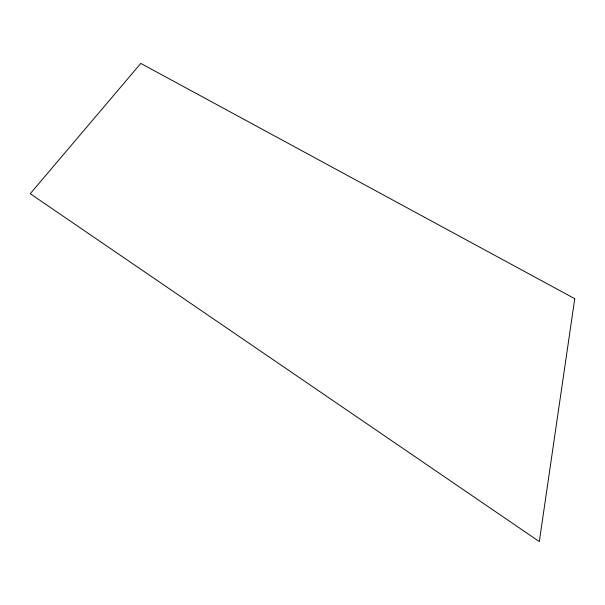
<?xml version="1.0" encoding="UTF-8"?>
<svg xmlns="http://www.w3.org/2000/svg" width="605" height="605" viewBox="0 0 605 605"><rect width="100%" height="100%" fill="white"/><g stroke="black" fill="none" stroke-linecap="round" stroke-linejoin="round"><path stroke-width="0.91" d="M574.75 298.696L539.312 541.596L30.25 193.706L140.784 63.404L574.75 298.696"/></g></svg>
